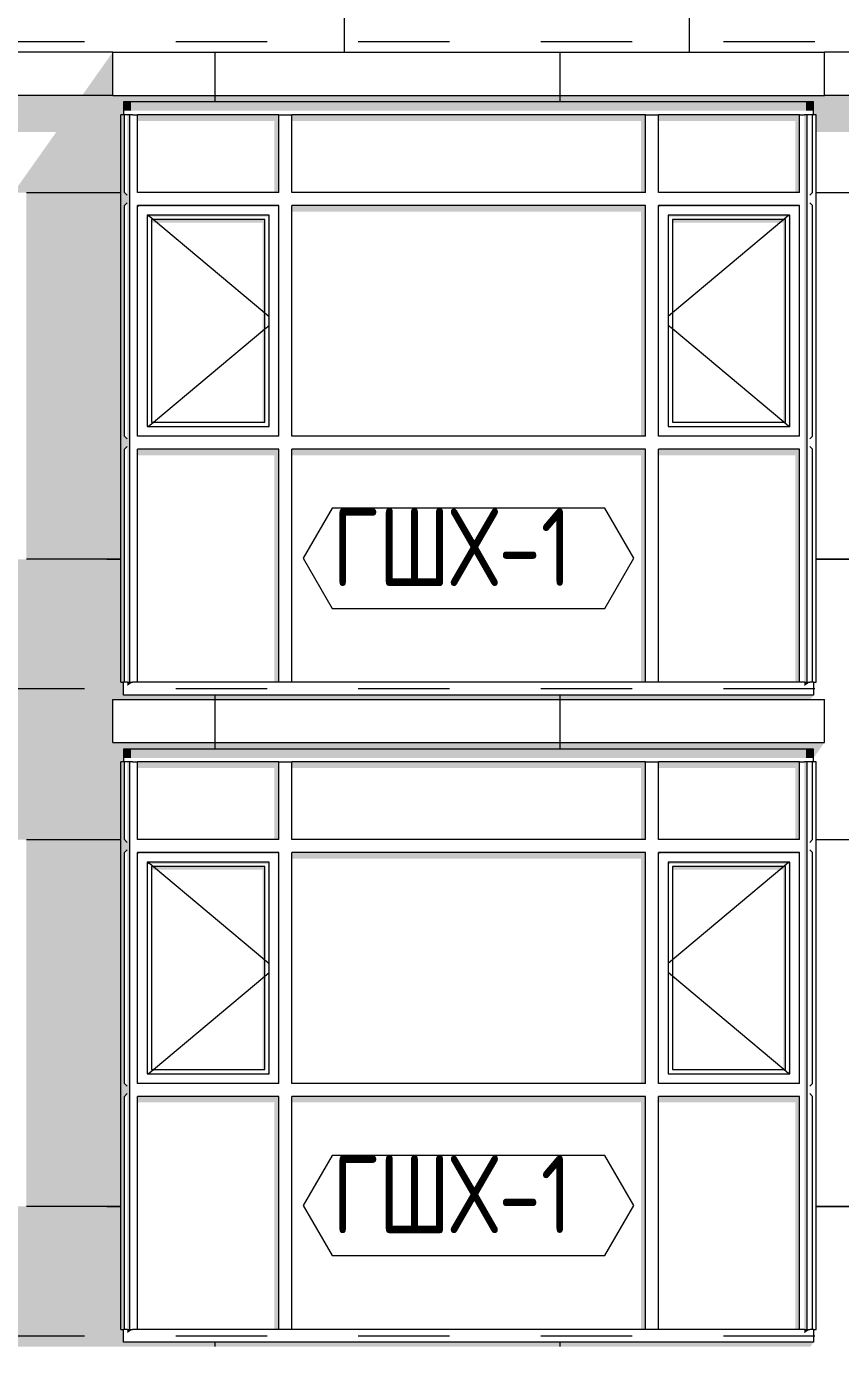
# Model space of a CAD drawing. Header units: millimetres. Extents: x 18162 to 7085488, y 72188 to 247925.
# Drawn here: x 4818840 to 4822615, y 121787 to 127907 of the extents above; entities that cross this region are included whole.
import ezdxf

# ---------------------------------------------------------------- set-up
doc = ezdxf.new("R2010")
doc.units = ezdxf.units.MM
doc.header["$MEASUREMENT"] = 0
doc.linetypes.add('Dashed', pattern=[423.333333, 211.666667, -211.666667])
doc.layers.add('Finish - Wall', color=7, linetype='Continuous')
doc.layers.add('Structural - Bearing', color=7, linetype='Continuous')
doc.styles.add('GENERATED_STYLE_3', font='', dxfattribs={"width": 0.8})
doc.styles.get('GENERATED_STYLE_3').set_extended_font_data('ISOCPEUR MON')

# ---------------------------------------------------------------- blocks, each defined once
blk = doc.blocks.new('*X1911', base_point=(4860813, 82836.7))
at = {"layer": 'Structural - Bearing', "color": 8, "linetype": 'Continuous', "lineweight": 13}
for p, q in [((4819713, 124586.7), (4819713, 124556.7)), ((4821313, 124586.7), (4821313, 124556.7)), ((4818839.5, 124136.7), (4819213, 124136.7)), ((4819213, 124136.7), (4819277.1, 124136.7)), ((4822501.9, 124136.7), (4822913, 124136.7)), ((4819213, 122436.7), (4818839.5, 122436.7)), ((4819277.1, 122436.7), (4819213, 122436.7)), ((4819213, 122436.7), (4819277.1, 122436.7)), ((4822913, 122436.7), (4822501.9, 122436.7)), ((4822501.9, 122436.7), (4822913, 122436.7)), ((4819713, 121806.7), (4819713, 121786.7)), ((4821313, 121806.7), (4821313, 121786.7))]:
    blk.add_line(p, q, dxfattribs=at)
blk = doc.blocks.new('*X1924', base_point=(4860813, 82836.7))
at = {"layer": 'Structural - Bearing', "color": 7, "linetype": 'Continuous', "lineweight": 9}
for p, q in [((4819713, 124786.7), (4819713, 124586.7)), ((4821313, 124786.7), (4821313, 124586.7))]:
    blk.add_line(p, q, dxfattribs=at)
blk = doc.blocks.new('*X1925', base_point=(4860813, 82836.7))
at = {"layer": 'Structural - Bearing', "color": 8, "linetype": 'Continuous', "lineweight": 13}
for p, q in [((4819713, 127586.7), (4819713, 127556.7)), ((4821313, 127586.7), (4821313, 127556.7)), ((4818839.5, 127136.7), (4819213, 127136.7)), ((4819213, 127136.7), (4819277.1, 127136.7)), ((4822501.9, 127136.7), (4822913, 127136.7)), ((4819213, 125436.7), (4818839.5, 125436.7)), ((4819277.1, 125436.7), (4819213, 125436.7)), ((4819213, 125436.7), (4819277.1, 125436.7)), ((4822913, 125436.7), (4822501.9, 125436.7)), ((4822501.9, 125436.7), (4822913, 125436.7)), ((4819713, 124806.7), (4819713, 124786.7)), ((4821313, 124806.7), (4821313, 124786.7))]:
    blk.add_line(p, q, dxfattribs=at)
blk = doc.blocks.new('*X1943', base_point=(4860813, 82836.7))
at = {"layer": 'Structural - Bearing', "color": 8, "linetype": 'Continuous', "lineweight": 13}
for p, q in [((4819713, 127786.7), (4819713, 127586.7)), ((4821313, 127786.7), (4821313, 127586.7))]:
    blk.add_line(p, q, dxfattribs=at)
blk = doc.blocks.new('*X1953', base_point=(4860813, 82836.7))
at = {"layer": 'Structural - Bearing', "color": 7, "linetype": 'Continuous', "lineweight": 9}
for p, q in [((4820313, 128436.7), (4820313, 127836.7)), ((4821913, 128436.7), (4821913, 127836.7)), ((4820313, 127836.7), (4820313, 127786.7)), ((4821913, 127836.7), (4821913, 127786.7))]:
    blk.add_line(p, q, dxfattribs=at)
blk = doc.blocks.new('Label_117_3', base_point=(4820889.5, 122206.7))
at = {"color": 13, "linetype": 'Continuous', "lineweight": 13, "flags": 128}
blk.add_lwpolyline([(4820123.1, 122440.9), (4820257.2, 122208.7), (4821521.8, 122208.7), (4821655.9, 122440.9), (4821521.8, 122673.2), (4820257.2, 122673.2)], close=True, dxfattribs=at)
at = {"color": 13, "lineweight": 13, "insert": (4820257.2, 122672.5), "char_height": 360, "attachment_point": 1, "style": 'GENERATED_STYLE_3'}
blk.add_mtext('\\A1;{\\pql;\\pt0,253000;\\fISOCPEUR MON|b0|i0|c0|p0;\\W0.800000;ГШХ-1\\fISOCPEUR MON|b0|i0|c0|p0;\\W0.800000;\\A1{\\H.66x;\\S^  ;}\\fISOCPEUR MON|b0|i0|c0|p0;\\W0.800000;\\fISOCPEUR MON|b0|i0|c0|p0;\\W0.800000;\\A1{\\H.66x;\\S^  ;}\\fISOCPEUR MON|b0|i0|c0|p0;\\W0.800000; \\fISOCPEUR MON|b0|i0|c0|p0;\\W0.800000;\\fISOCPEUR MON|b0|i0|c0|p0;\\W0.800000;\\fISOCPEUR MON|b0|i0|c0|p0;\\W0.800000;\\fISOCPEUR MON|b0|i0|c0|p0;\\W0.800000;\\fISOCPEUR MON|b0|i0|c0|p0;\\W0.800000;\\fISOCPEUR MON|b0|i0|c0|p0;\\W0.800000;\\fISOCPEUR MON|b0|i0|c0|p0;\\W0.800000;\\fISOCPEUR MON|b0|i0|c0|p0;\\W0.800000;\\fISOCPEUR MON|b0|i0|c0|p0;\\W0.800000;\\fISOCPEUR MON|b0|i0|c0|p0;\\W0.800000;\\fISOCPEUR MON|b0|i0|c0|p0;\\W0.800000;\\fISOCPEUR MON|b0|i0|c0|p0;\\W0.800000;\\fISOCPEUR MON|b0|i0|c0|p0;\\W0.800000;\\fISOCPEUR MON|b0|i0|c0|p0;\\W0.800000;\\fISOCPEUR MON|b0|i0|c0|p0;\\W0.800000;\\fISOCPEUR MON|b0|i0|c0|p0;\\W0.800000;\\fISOCPEUR MON|b0|i0|c0|p0;\\W0.800000;\\fISOCPEUR MON|b0|i0|c0|p0;\\W0.800000;\\fISOCPEUR MON|b0|i0|c0|p0;\\W0.800000;\\fISOCPEUR MON|b0|i0|c0|p0;\\W0.800000;\\fISOCPEUR MON|b0|i0|c0|p0;\\W0.800000;\\fISOCPEUR MON|b0|i0|c0|p0;\\W0.800000;\\fISOCPEUR MON|b0|i0|c0|p0;\\W0.800000;\\fISOCPEUR MON|b0|i0|c0|p0;\\W0.800000;\\fISOCPEUR MON|b0|i0|c0|p0;\\W0.800000;\\fISOCPEUR MON|b0|i0|c0|p0;\\W0.800000;\\fISOCPEUR MON|b0|i0|c0|p0;\\W0.800000;\\fISOCPEUR MON|b0|i0|c0|p0;\\W0.800000;\\fISOCPEUR MON|b0|i0|c0|p0;\\W0.800000;\\fISOCPEUR MON|b0|i0|c0|p0;\\W0.800000;\\fISOCPEUR MON|b0|i0|c0|p0;\\W0.800000;\\fISOCPEUR MON|b0|i0|c0|p0;\\W0.800000;\\fISOCPEUR MON|b0|i0|c0|p0;\\W0.800000;\\fISOCPEUR MON|b0|i0|c0|p0;\\W0.800000;\\fISOCPEUR MON|b0|i0|c0|p0;\\W0.800000;\\fISOCPEUR MON|b0|i0|c0|p0;\\W0.800000;\\fISOCPEUR MON|b0|i0|c0|p0;\\W0.800000;\\fISOCPEUR MON|b0|i0|c0|p0;\\W0.800000;\\fISOCPEUR MON|b0|i0|c0|p0;\\W0.800000;\\fISOCPEUR MON|b0|i0|c0|p0;\\W0.800000;\\fISOCPEUR MON|b0|i0|c0|p0;\\W0.800000;\\fISOCPEUR MON|b0|i0|c0|p0;\\W0.800000;\\fISOCPEUR MON|b0|i0|c0|p0;\\W0.800000;}', dxfattribs=at)
blk = doc.blocks.new('Label_120_3', base_point=(4820889.5, 125206.7))
at = {"color": 13, "linetype": 'Continuous', "lineweight": 13, "flags": 128}
blk.add_lwpolyline([(4820123.1, 125440.9), (4820257.2, 125208.7), (4821521.8, 125208.7), (4821655.9, 125440.9), (4821521.8, 125673.2), (4820257.2, 125673.2)], close=True, dxfattribs=at)
at = {"color": 13, "lineweight": 13, "insert": (4820257.2, 125672.5), "char_height": 360, "attachment_point": 1, "style": 'GENERATED_STYLE_3'}
blk.add_mtext('\\A1;{\\pql;\\pt0,253000;\\fISOCPEUR MON|b0|i0|c0|p0;\\W0.800000;ГШХ-1\\fISOCPEUR MON|b0|i0|c0|p0;\\W0.800000;\\A1{\\H.66x;\\S^  ;}\\fISOCPEUR MON|b0|i0|c0|p0;\\W0.800000;\\fISOCPEUR MON|b0|i0|c0|p0;\\W0.800000;\\A1{\\H.66x;\\S^  ;}\\fISOCPEUR MON|b0|i0|c0|p0;\\W0.800000; \\fISOCPEUR MON|b0|i0|c0|p0;\\W0.800000;\\fISOCPEUR MON|b0|i0|c0|p0;\\W0.800000;\\fISOCPEUR MON|b0|i0|c0|p0;\\W0.800000;\\fISOCPEUR MON|b0|i0|c0|p0;\\W0.800000;\\fISOCPEUR MON|b0|i0|c0|p0;\\W0.800000;\\fISOCPEUR MON|b0|i0|c0|p0;\\W0.800000;\\fISOCPEUR MON|b0|i0|c0|p0;\\W0.800000;\\fISOCPEUR MON|b0|i0|c0|p0;\\W0.800000;\\fISOCPEUR MON|b0|i0|c0|p0;\\W0.800000;\\fISOCPEUR MON|b0|i0|c0|p0;\\W0.800000;\\fISOCPEUR MON|b0|i0|c0|p0;\\W0.800000;\\fISOCPEUR MON|b0|i0|c0|p0;\\W0.800000;\\fISOCPEUR MON|b0|i0|c0|p0;\\W0.800000;\\fISOCPEUR MON|b0|i0|c0|p0;\\W0.800000;\\fISOCPEUR MON|b0|i0|c0|p0;\\W0.800000;\\fISOCPEUR MON|b0|i0|c0|p0;\\W0.800000;\\fISOCPEUR MON|b0|i0|c0|p0;\\W0.800000;\\fISOCPEUR MON|b0|i0|c0|p0;\\W0.800000;\\fISOCPEUR MON|b0|i0|c0|p0;\\W0.800000;\\fISOCPEUR MON|b0|i0|c0|p0;\\W0.800000;\\fISOCPEUR MON|b0|i0|c0|p0;\\W0.800000;\\fISOCPEUR MON|b0|i0|c0|p0;\\W0.800000;\\fISOCPEUR MON|b0|i0|c0|p0;\\W0.800000;\\fISOCPEUR MON|b0|i0|c0|p0;\\W0.800000;\\fISOCPEUR MON|b0|i0|c0|p0;\\W0.800000;\\fISOCPEUR MON|b0|i0|c0|p0;\\W0.800000;\\fISOCPEUR MON|b0|i0|c0|p0;\\W0.800000;\\fISOCPEUR MON|b0|i0|c0|p0;\\W0.800000;\\fISOCPEUR MON|b0|i0|c0|p0;\\W0.800000;\\fISOCPEUR MON|b0|i0|c0|p0;\\W0.800000;\\fISOCPEUR MON|b0|i0|c0|p0;\\W0.800000;\\fISOCPEUR MON|b0|i0|c0|p0;\\W0.800000;\\fISOCPEUR MON|b0|i0|c0|p0;\\W0.800000;\\fISOCPEUR MON|b0|i0|c0|p0;\\W0.800000;\\fISOCPEUR MON|b0|i0|c0|p0;\\W0.800000;\\fISOCPEUR MON|b0|i0|c0|p0;\\W0.800000;\\fISOCPEUR MON|b0|i0|c0|p0;\\W0.800000;\\fISOCPEUR MON|b0|i0|c0|p0;\\W0.800000;\\fISOCPEUR MON|b0|i0|c0|p0;\\W0.800000;\\fISOCPEUR MON|b0|i0|c0|p0;\\W0.800000;\\fISOCPEUR MON|b0|i0|c0|p0;\\W0.800000;\\fISOCPEUR MON|b0|i0|c0|p0;\\W0.800000;\\fISOCPEUR MON|b0|i0|c0|p0;\\W0.800000;}', dxfattribs=at)

msp = doc.modelspace()

# ---------------------------------------------------------------- hatches: boundary and pattern name
at = {"layer": 'Finish - Wall', "linetype": 'Continuous', "lineweight": 0}
for points in [[(4819289.5, 127556.7), (4819289.5, 127516), (4819324.5, 127516), (4819324.5, 127556.7)], [(4819324.5, 127556.7), (4819324.5, 127516), (4820039.5, 127516), (4820039.5, 127556.7)], [(4820039.5, 127516), (4821739.5, 127516), (4821739.5, 127556.7), (4820039.5, 127556.7)], [(4821739.5, 127516), (4822454.5, 127516), (4822454.5, 127556.7), (4821739.5, 127556.7)], [(4822454.5, 127556.7), (4822454.5, 127516), (4822489.5, 127516), (4822489.5, 127556.7)], [(4819277.1, 127496.7), (4819277.1, 127106.7), (4819319.5, 127106.7), (4819319.5, 127496.7), (4819307.1, 127496.7), (4819307.1, 127124.1), (4819294.5, 127136.7), (4819294.5, 127496.7)], [(4820009.5, 127496.7), (4819354.5, 127496.7), (4819354.5, 127468.4), (4819989.5, 127468.4), (4819989.5, 127136.7), (4820009.5, 127136.7)], [(4821709.5, 127496.7), (4820069.5, 127496.7), (4820069.5, 127468.4), (4821689.5, 127468.4), (4821689.5, 127136.7), (4821709.5, 127136.7)], [(4822424.5, 127496.7), (4821769.5, 127496.7), (4821769.5, 127468.4), (4822404.5, 127468.4), (4822404.5, 127136.7), (4822424.5, 127136.7)], [(4822447.1, 127106.7), (4822459.5, 127106.7), (4822459.5, 127496.7), (4822447.1, 127496.7)], [(4822484.5, 127489.6), (4822489.5, 127496.7), (4822484.5, 127496.7)], [(4822484.5, 127136.7), (4822471.9, 127124.1), (4822478.2, 127127.8)], [(4819361.6, 127069.6), (4819354.5, 127076.7), (4819354.5, 127069.6)], [(4820009.5, 127076.7), (4819354.5, 127076.7), (4819361.6, 127069.6), (4820002.4, 127069.6)], [(4820009.5, 127076.7), (4820002.4, 127069.6), (4820004.5, 127069.6), (4820004.5, 126011.7), (4820009.5, 126006.7)], [(4820069.5, 127048.4), (4821689.5, 127048.4), (4821689.5, 126006.7), (4821709.5, 126006.7), (4821709.5, 127076.7), (4820069.5, 127076.7)], [(4821776.6, 127069.6), (4821769.5, 127076.7), (4821769.5, 127069.6)], [(4822424.5, 127076.7), (4821769.5, 127076.7), (4821776.6, 127069.6), (4822417.4, 127069.6)], [(4822424.5, 127076.7), (4822417.4, 127069.6), (4822419.5, 127069.6), (4822419.5, 126011.7), (4822424.5, 126006.7)], [(4822447.1, 125976.7), (4822459.5, 125976.7), (4822459.5, 127106.7), (4822447.1, 127106.7)], [(4819399.5, 127031.7), (4819399.5, 127024.6), (4819406.6, 127024.6)], [(4819399.5, 127031.7), (4819406.6, 127024.6), (4819957.4, 127024.6), (4819964.5, 127031.7)], [(4819419.5, 126997.5), (4819934.5, 126997.5), (4819934.5, 126071.7), (4819944.5, 126071.7), (4819944.5, 127011.7), (4819419.5, 127011.7)], [(4819964.5, 127031.7), (4819957.4, 127024.6), (4819959.5, 127024.6), (4819959.5, 126056.7), (4819964.5, 126051.7)], [(4821814.5, 127031.7), (4821814.5, 127024.6), (4821821.6, 127024.6)], [(4821814.5, 127031.7), (4821821.6, 127024.6), (4822372.4, 127024.6), (4822379.5, 127031.7)], [(4822359.5, 127011.7), (4821834.5, 127011.7), (4821834.5, 126997.5), (4822349.5, 126997.5), (4822349.5, 126071.7), (4822359.5, 126071.7)], [(4822379.5, 127031.7), (4822372.4, 127024.6), (4822374.5, 127024.6), (4822374.5, 126056.7), (4822379.5, 126051.7)], [(4819959.5, 126051.7), (4819964.5, 126051.7), (4819959.5, 126056.7)], [(4820004.5, 126006.7), (4820009.5, 126006.7), (4820004.5, 126011.7)], [(4822374.5, 126051.7), (4822379.5, 126051.7), (4822374.5, 126056.7)], [(4822419.5, 126006.7), (4822424.5, 126006.7), (4822419.5, 126011.7)], [(4819277.1, 124866.7), (4819294.5, 124866.7), (4819294.5, 125946.7), (4819307.1, 125959.3), (4819307.1, 124866.7), (4819319.5, 124866.7), (4819319.5, 125976.7), (4819277.1, 125976.7)], [(4822447.1, 124866.7), (4822459.5, 124866.7), (4822459.5, 125976.7), (4822447.1, 125976.7)], [(4822471.9, 125994.1), (4822478.2, 125997.8), (4822484.5, 126006.7)], [(4819354.5, 125918.4), (4819989.5, 125918.4), (4819989.5, 124866.7), (4820009.5, 124866.7), (4820009.5, 125946.7), (4819354.5, 125946.7)], [(4820069.5, 125918.4), (4821689.5, 125918.4), (4821689.5, 124866.7), (4821709.5, 124866.7), (4821709.5, 125946.7), (4820069.5, 125946.7)], [(4821769.5, 125946.7), (4821769.5, 125918.4), (4822404.5, 125918.4), (4822404.5, 124866.7), (4822424.5, 124866.7), (4822424.5, 125946.7)], [(4819307.1, 124849.1), (4819324.5, 124861.4), (4819324.5, 124866.7), (4819307.1, 124866.7)], [(4819324.5, 124866.7), (4819324.5, 124861.4), (4819331.9, 124866.7)], [(4822447.1, 124849.1), (4822454.5, 124854.4), (4822454.5, 124866.7), (4822447.1, 124866.7)], [(4822471.9, 124866.7), (4822454.5, 124866.7), (4822454.5, 124854.4)], [(4819289.5, 124556.7), (4819289.5, 124516), (4819324.5, 124516), (4819324.5, 124556.7)], [(4819324.5, 124556.7), (4819324.5, 124516), (4820039.5, 124516), (4820039.5, 124556.7)], [(4820039.5, 124556.7), (4820039.5, 124516), (4821739.5, 124516), (4821739.5, 124556.7)], [(4822454.5, 124556.7), (4821739.5, 124556.7), (4821739.5, 124516), (4822454.5, 124516)], [(4822454.5, 124556.7), (4822454.5, 124516), (4822489.5, 124516), (4822489.5, 124556.7)], [(4819277.1, 124106.7), (4819319.5, 124106.7), (4819319.5, 124496.7), (4819307.1, 124496.7), (4819307.1, 124124.1), (4819294.5, 124136.7), (4819294.5, 124496.7), (4819277.1, 124496.7)], [(4819354.5, 124468.4), (4819989.5, 124468.4), (4819989.5, 124136.7), (4820009.5, 124136.7), (4820009.5, 124496.7), (4819354.5, 124496.7)], [(4821709.5, 124496.7), (4820069.5, 124496.7), (4820069.5, 124468.4), (4821689.5, 124468.4), (4821689.5, 124136.7), (4821709.5, 124136.7)], [(4821769.5, 124468.4), (4822404.5, 124468.4), (4822404.5, 124136.7), (4822424.5, 124136.7), (4822424.5, 124496.7), (4821769.5, 124496.7)], [(4822447.1, 124106.7), (4822459.5, 124106.7), (4822459.5, 124496.7), (4822447.1, 124496.7)], [(4822484.5, 124489.6), (4822489.5, 124496.7), (4822484.5, 124496.7)], [(4822471.9, 124124.1), (4822478.2, 124127.8), (4822484.5, 124136.7)], [(4819361.6, 124069.6), (4819354.5, 124076.7), (4819354.5, 124069.6)], [(4819354.5, 124076.7), (4819361.6, 124069.6), (4820002.4, 124069.6), (4820009.5, 124076.7)], [(4820009.5, 124076.7), (4820002.4, 124069.6), (4820004.5, 124069.6), (4820004.5, 123011.7), (4820009.5, 123006.7)], [(4820069.5, 124048.4), (4821689.5, 124048.4), (4821689.5, 123006.7), (4821709.5, 123006.7), (4821709.5, 124076.7), (4820069.5, 124076.7)], [(4821776.6, 124069.6), (4821769.5, 124076.7), (4821769.5, 124069.6)], [(4821769.5, 124076.7), (4821776.6, 124069.6), (4822417.4, 124069.6), (4822424.5, 124076.7)], [(4822417.4, 124069.6), (4822419.5, 124069.6), (4822419.5, 123011.7), (4822424.5, 123006.7), (4822424.5, 124076.7)], [(4822447.1, 122976.7), (4822459.5, 122976.7), (4822459.5, 124106.7), (4822447.1, 124106.7)], [(4819399.5, 124031.7), (4819399.5, 124024.6), (4819406.6, 124024.6)], [(4819399.5, 124031.7), (4819406.6, 124024.6), (4819957.4, 124024.6), (4819964.5, 124031.7)], [(4819419.5, 123997.5), (4819934.5, 123997.5), (4819934.5, 123071.7), (4819944.5, 123071.7), (4819944.5, 124011.7), (4819419.5, 124011.7)], [(4819964.5, 124031.7), (4819957.4, 124024.6), (4819959.5, 124024.6), (4819959.5, 123056.7), (4819964.5, 123051.7)], [(4821814.5, 124031.7), (4821814.5, 124024.6), (4821821.6, 124024.6)], [(4821814.5, 124031.7), (4821821.6, 124024.6), (4822372.4, 124024.6), (4822379.5, 124031.7)], [(4822359.5, 124011.7), (4821834.5, 124011.7), (4821834.5, 123997.5), (4822349.5, 123997.5), (4822349.5, 123071.7), (4822359.5, 123071.7)], [(4822379.5, 124031.7), (4822372.4, 124024.6), (4822374.5, 124024.6), (4822374.5, 123056.7), (4822379.5, 123051.7)], [(4819959.5, 123051.7), (4819964.5, 123051.7), (4819959.5, 123056.7)], [(4822374.5, 123051.7), (4822379.5, 123051.7), (4822374.5, 123056.7)], [(4819277.1, 122976.7), (4819277.1, 121866.7), (4819294.5, 121866.7), (4819294.5, 122946.7), (4819307.1, 122959.3), (4819307.1, 121866.7), (4819319.5, 121866.7), (4819319.5, 122976.7)], [(4820004.5, 123006.7), (4820009.5, 123006.7), (4820004.5, 123011.7)], [(4822419.5, 123006.7), (4822424.5, 123006.7), (4822419.5, 123011.7)], [(4822447.1, 121866.7), (4822459.5, 121866.7), (4822459.5, 122976.7), (4822447.1, 122976.7)], [(4822471.9, 122994.1), (4822478.2, 122997.8), (4822484.5, 123006.7)], [(4819354.5, 122946.7), (4819354.5, 122918.4), (4819989.5, 122918.4), (4819989.5, 121866.7), (4820009.5, 121866.7), (4820009.5, 122946.7)], [(4820069.5, 122946.7), (4820069.5, 122918.4), (4821689.5, 122918.4), (4821689.5, 121866.7), (4821709.5, 121866.7), (4821709.5, 122946.7)], [(4821769.5, 122946.7), (4821769.5, 122918.4), (4822404.5, 122918.4), (4822404.5, 121866.7), (4822424.5, 121866.7), (4822424.5, 122946.7)], [(4819307.1, 121849.1), (4819324.5, 121861.4), (4819324.5, 121866.7), (4819307.1, 121866.7)], [(4819324.5, 121866.7), (4819324.5, 121861.4), (4819331.9, 121866.7)], [(4822447.1, 121849.1), (4822454.5, 121854.4), (4822454.5, 121866.7), (4822447.1, 121866.7)], [(4822471.9, 121866.7), (4822454.5, 121866.7), (4822454.5, 121854.4)]]:
    msp.add_hatch(color=49, dxfattribs=at).paths.add_polyline_path(points)
h = msp.add_hatch(color=49, dxfattribs=at)
h.paths.add_polyline_path([(4819277.1, 127106.7), (4819277.1, 125976.7), (4819319.5, 125976.7), (4819319.5, 127106.7)])
h.paths.add_polyline_path([(4819307.1, 125994.1), (4819294.5, 126006.7), (4819294.5, 127076.7), (4819307.1, 127089.3)], flags=0)
h = msp.add_hatch(color=49, dxfattribs=at)
h.paths.add_polyline_path([(4819277.1, 124106.7), (4819277.1, 122976.7), (4819319.5, 122976.7), (4819319.5, 124106.7)])
h.paths.add_polyline_path([(4819294.5, 123006.7), (4819294.5, 124076.7), (4819307.1, 124089.3), (4819307.1, 122994.1)], flags=0)
at = {"layer": 'Structural - Bearing', "linetype": 'Continuous', "lineweight": 0}
for points in [[(4819098.1, 127586.7), (4819239.5, 127586.7), (4819239.5, 127786.7)], [(4812444.5, 127586.7), (4809589.5, 127586.7), (4809589.5, 124736.7), (4809839.5, 124736.7), (4809839.5, 124786.7), (4813075.4, 124786.7), (4813089.5, 124806.7), (4809889.5, 124806.7), (4809889.5, 124866.7), (4809877.1, 124866.7), (4809877.1, 127496.7), (4809889.5, 127496.7), (4809889.5, 127556.7), (4813089.5, 127556.7), (4813089.5, 127496.7), (4813101.9, 127496.7), (4813101.9, 127417.4), (4818978.4, 127417.4), (4818779.9, 127136.7), (4818839.5, 127136.7), (4818839.5, 125436.7), (4817994.5, 125436.7), (4817994.5, 125298.2), (4818007.1, 125285.6), (4818007.1, 125256), (4817994.5, 125238.2), (4817994.5, 124736.7), (4819239.5, 124736.7), (4819239.5, 124786.7), (4822475.4, 124786.7), (4822489.5, 124806.7), (4819289.5, 124806.7), (4819289.5, 124866.7), (4819277.1, 124866.7), (4819277.1, 127496.7), (4819289.5, 127496.7), (4819289.5, 127556.7), (4822489.5, 127556.7), (4822489.5, 127496.7), (4822501.9, 127496.7), (4822501.9, 127417.4), (4823519.5, 127417.4), (4823519.5, 125608.4), (4823539.5, 125608.4), (4823539.5, 127586.7), (4822342.7, 127586.7), (4815714.5, 127586.7)], [(4817994.5, 124168.2), (4818007.1, 124155.6), (4818007.1, 124136.7), (4818839.5, 124136.7), (4818839.5, 122436.7), (4817994.5, 122436.7), (4817994.5, 122298.2), (4818007.1, 122285.6), (4818007.1, 122256), (4817994.5, 122238.2), (4817994.5, 121786.7), (4822475.4, 121786.7), (4822489.5, 121806.7), (4819289.5, 121806.7), (4819289.5, 121866.7), (4819277.1, 121866.7), (4819277.1, 124496.7), (4819289.5, 124496.7), (4819289.5, 124556.7), (4822489.5, 124556.7), (4822489.5, 124516), (4822539.5, 124586.7), (4819239.5, 124586.7), (4819239.5, 124736.7), (4817994.5, 124736.7)]]:
    msp.add_hatch(color=49, dxfattribs=at).paths.add_polyline_path(points)

# ---------------------------------------------------------------- linework, layer by layer
at = {"color": 8, "linetype": 'Dashed', "lineweight": 13, "ltscale": 2}
for p, q in [((4805138.5, 127836.7), (4846132, 127836.7)), ((4805138.5, 124836.7), (4846132, 124836.7)), ((4805138.5, 121836.7), (4846132, 121836.7))]:
    msp.add_line(p, q, dxfattribs=at)
at = {"layer": 'Finish - Wall', "color": 7, "linetype": 'Continuous', "lineweight": 9}
for p, q in [((4819289.5, 127556.7), (4819289.5, 127496.7)), ((4819324.5, 127556.7), (4819289.5, 127556.7)), ((4820039.5, 127556.7), (4819324.5, 127556.7)), ((4821739.5, 127556.7), (4820039.5, 127556.7)), ((4822454.5, 127556.7), (4821739.5, 127556.7)), ((4822489.5, 127556.7), (4822454.5, 127556.7)), ((4822489.5, 127496.7), (4822489.5, 127556.7)), ((4819289.5, 127496.7), (4819277.1, 127496.7)), ((4819277.1, 127106.7), (4819277.1, 127496.7)), ((4819294.5, 127496.7), (4819289.5, 127496.7)), ((4819307.1, 127496.7), (4819294.5, 127496.7)), ((4819294.5, 127136.7), (4819294.5, 127496.7)), ((4819319.5, 127496.7), (4819307.1, 127496.7)), ((4819331.9, 127496.7), (4819319.5, 127496.7)), ((4819319.5, 127106.7), (4819319.5, 127496.7)), ((4819331.9, 127496.7), (4819354.5, 127496.7)), ((4820009.5, 127496.7), (4819354.5, 127496.7)), ((4819354.5, 127136.7), (4819354.5, 127496.7)), ((4820009.5, 127496.7), (4820069.5, 127496.7)), ((4820009.5, 127136.7), (4820009.5, 127496.7)), ((4821709.5, 127496.7), (4820069.5, 127496.7)), ((4820069.5, 127136.7), (4820069.5, 127496.7)), ((4821709.5, 127496.7), (4821769.5, 127496.7)), ((4821709.5, 127136.7), (4821709.5, 127496.7)), ((4822424.5, 127496.7), (4821769.5, 127496.7)), ((4821769.5, 127136.7), (4821769.5, 127496.7)), ((4822424.5, 127496.7), (4822447.1, 127496.7)), ((4822424.5, 127136.7), (4822424.5, 127496.7)), ((4822459.5, 127496.7), (4822447.1, 127496.7)), ((4822471.9, 127496.7), (4822459.5, 127496.7)), ((4822459.5, 127106.7), (4822459.5, 127496.7)), ((4822484.5, 127496.7), (4822471.9, 127496.7)), ((4822489.5, 127496.7), (4822484.5, 127496.7)), ((4822484.5, 127136.7), (4822484.5, 127496.7)), ((4822501.9, 127496.7), (4822489.5, 127496.7)), ((4822501.9, 127106.7), (4822501.9, 127496.7)), ((4819307.1, 127124.1), (4819294.5, 127136.7)), ((4820009.5, 127136.7), (4819354.5, 127136.7)), ((4821709.5, 127136.7), (4820069.5, 127136.7)), ((4822424.5, 127136.7), (4821769.5, 127136.7)), ((4822484.5, 127136.7), (4822471.9, 127124.1)), ((4819277.1, 125976.7), (4819277.1, 127106.7)), ((4819294.5, 127076.7), (4819307.1, 127089.3)), ((4819294.5, 126006.7), (4819294.5, 127076.7)), ((4819319.5, 125976.7), (4819319.5, 127106.7)), ((4819354.5, 126006.7), (4819354.5, 127076.7)), ((4820009.5, 127076.7), (4819354.5, 127076.7)), ((4820009.5, 126006.7), (4820009.5, 127076.7)), ((4820069.5, 126006.7), (4820069.5, 127076.7)), ((4821709.5, 127076.7), (4820069.5, 127076.7)), ((4821709.5, 126006.7), (4821709.5, 127076.7)), ((4821769.5, 126006.7), (4821769.5, 127076.7)), ((4822424.5, 127076.7), (4821769.5, 127076.7)), ((4822424.5, 126006.7), (4822424.5, 127076.7)), ((4822459.5, 125976.7), (4822459.5, 127106.7)), ((4822471.9, 127089.3), (4822484.5, 127076.7)), ((4822484.5, 126006.7), (4822484.5, 127076.7)), ((4822501.9, 125976.7), (4822501.9, 127106.7)), ((4819399.5, 127031.7), (4819399.5, 126051.7)), ((4819964.5, 127031.7), (4819399.5, 127031.7)), ((4819404.4, 127031.7), (4819428.3, 127011.7)), ((4819944.5, 127011.7), (4819419.5, 127011.7)), ((4819419.5, 127011.7), (4819419.5, 126071.7)), ((4819428.3, 127011.7), (4819944.5, 126579.4)), ((4819944.5, 126071.7), (4819944.5, 127011.7)), ((4819964.5, 126051.7), (4819964.5, 127031.7)), ((4821814.5, 127031.7), (4821814.5, 126051.7)), ((4822379.5, 127031.7), (4821814.5, 127031.7)), ((4822359.5, 127011.7), (4821834.5, 127011.7)), ((4822350.8, 127011.7), (4821834.5, 126579.4)), ((4821834.5, 127011.7), (4821834.5, 126071.7)), ((4822374.7, 127031.7), (4822350.8, 127011.7)), ((4822359.5, 126071.7), (4822359.5, 127011.7)), ((4822379.5, 126051.7), (4822379.5, 127031.7)), ((4819944.5, 126579.4), (4819964.5, 126562.6)), ((4821834.5, 126579.4), (4821814.5, 126562.6)), ((4819428.3, 126071.7), (4819944.5, 126504)), ((4819944.5, 126504), (4819964.5, 126520.7)), ((4821834.5, 126504), (4821814.5, 126520.7)), ((4822350.8, 126071.7), (4821834.5, 126504)), ((4819399.5, 126051.7), (4819964.5, 126051.7)), ((4819404.4, 126051.7), (4819428.3, 126071.7)), ((4819419.5, 126071.7), (4819944.5, 126071.7)), ((4821814.5, 126051.7), (4822379.5, 126051.7)), ((4821834.5, 126071.7), (4822359.5, 126071.7)), ((4822374.7, 126051.7), (4822350.8, 126071.7)), ((4819277.1, 124866.7), (4819277.1, 125976.7)), ((4819307.1, 125994.1), (4819294.5, 126006.7)), ((4819294.5, 125946.7), (4819307.1, 125959.3)), ((4819319.5, 124866.7), (4819319.5, 125976.7)), ((4820009.5, 126006.7), (4819354.5, 126006.7)), ((4821709.5, 126006.7), (4820069.5, 126006.7)), ((4822424.5, 126006.7), (4821769.5, 126006.7)), ((4822459.5, 124866.7), (4822459.5, 125976.7)), ((4822484.5, 126006.7), (4822471.9, 125994.1)), ((4822471.9, 125959.3), (4822484.5, 125946.7)), ((4822501.9, 124866.7), (4822501.9, 125976.7)), ((4819294.5, 124866.7), (4819294.5, 125946.7)), ((4819354.5, 124866.7), (4819354.5, 125946.7)), ((4820009.5, 125946.7), (4819354.5, 125946.7)), ((4820009.5, 124866.7), (4820009.5, 125946.7)), ((4820069.5, 124866.7), (4820069.5, 125946.7)), ((4821709.5, 125946.7), (4820069.5, 125946.7)), ((4821709.5, 124866.7), (4821709.5, 125946.7)), ((4821769.5, 124866.7), (4821769.5, 125946.7)), ((4822424.5, 125946.7), (4821769.5, 125946.7)), ((4822424.5, 124866.7), (4822424.5, 125946.7)), ((4822484.5, 124866.7), (4822484.5, 125946.7)), ((4819277.1, 124866.7), (4819289.5, 124866.7)), ((4819289.5, 124806.7), (4819289.5, 124866.7)), ((4819294.5, 124866.7), (4819289.5, 124866.7)), ((4819307.1, 124866.7), (4819294.5, 124866.7)), ((4819307.1, 124866.7), (4819319.5, 124866.7)), ((4819319.5, 124866.7), (4819331.9, 124866.7)), ((4819354.5, 124866.7), (4819331.9, 124866.7)), ((4820009.5, 124866.7), (4819354.5, 124866.7)), ((4820069.5, 124866.7), (4820009.5, 124866.7)), ((4821709.5, 124866.7), (4820069.5, 124866.7)), ((4821769.5, 124866.7), (4821709.5, 124866.7)), ((4822424.5, 124866.7), (4821769.5, 124866.7)), ((4822447.1, 124866.7), (4822424.5, 124866.7)), ((4822447.1, 124866.7), (4822459.5, 124866.7)), ((4822459.5, 124866.7), (4822471.9, 124866.7)), ((4822484.5, 124866.7), (4822471.9, 124866.7)), ((4822489.5, 124866.7), (4822484.5, 124866.7)), ((4822489.5, 124866.7), (4822489.5, 124806.7)), ((4822489.5, 124866.7), (4822501.9, 124866.7)), ((4819324.5, 124806.7), (4819289.5, 124806.7)), ((4820039.5, 124806.7), (4819324.5, 124806.7)), ((4821739.5, 124806.7), (4820039.5, 124806.7)), ((4822454.5, 124806.7), (4821739.5, 124806.7)), ((4822489.5, 124806.7), (4822454.5, 124806.7)), ((4819289.5, 124556.7), (4819289.5, 124496.7)), ((4819324.5, 124556.7), (4819289.5, 124556.7)), ((4820039.5, 124556.7), (4819324.5, 124556.7)), ((4821739.5, 124556.7), (4820039.5, 124556.7)), ((4822454.5, 124556.7), (4821739.5, 124556.7)), ((4822489.5, 124556.7), (4822454.5, 124556.7)), ((4822489.5, 124496.7), (4822489.5, 124556.7)), ((4819289.5, 124496.7), (4819277.1, 124496.7)), ((4819277.1, 124106.7), (4819277.1, 124496.7)), ((4819294.5, 124496.7), (4819289.5, 124496.7)), ((4819307.1, 124496.7), (4819294.5, 124496.7)), ((4819294.5, 124136.7), (4819294.5, 124496.7)), ((4819319.5, 124496.7), (4819307.1, 124496.7)), ((4819331.9, 124496.7), (4819319.5, 124496.7)), ((4819319.5, 124106.7), (4819319.5, 124496.7)), ((4819331.9, 124496.7), (4819354.5, 124496.7)), ((4820009.5, 124496.7), (4819354.5, 124496.7)), ((4819354.5, 124136.7), (4819354.5, 124496.7)), ((4820009.5, 124496.7), (4820069.5, 124496.7)), ((4820009.5, 124136.7), (4820009.5, 124496.7)), ((4821709.5, 124496.7), (4820069.5, 124496.7)), ((4820069.5, 124136.7), (4820069.5, 124496.7)), ((4821709.5, 124496.7), (4821769.5, 124496.7)), ((4821709.5, 124136.7), (4821709.5, 124496.7)), ((4822424.5, 124496.7), (4821769.5, 124496.7)), ((4821769.5, 124136.7), (4821769.5, 124496.7)), ((4822424.5, 124496.7), (4822447.1, 124496.7)), ((4822424.5, 124136.7), (4822424.5, 124496.7)), ((4822459.5, 124496.7), (4822447.1, 124496.7)), ((4822471.9, 124496.7), (4822459.5, 124496.7)), ((4822459.5, 124106.7), (4822459.5, 124496.7)), ((4822484.5, 124496.7), (4822471.9, 124496.7)), ((4822489.5, 124496.7), (4822484.5, 124496.7)), ((4822484.5, 124136.7), (4822484.5, 124496.7)), ((4822501.9, 124496.7), (4822489.5, 124496.7)), ((4822501.9, 124106.7), (4822501.9, 124496.7)), ((4819307.1, 124124.1), (4819294.5, 124136.7)), ((4820009.5, 124136.7), (4819354.5, 124136.7)), ((4821709.5, 124136.7), (4820069.5, 124136.7)), ((4822424.5, 124136.7), (4821769.5, 124136.7)), ((4822484.5, 124136.7), (4822471.9, 124124.1)), ((4819277.1, 122976.7), (4819277.1, 124106.7)), ((4819294.5, 124076.7), (4819307.1, 124089.3)), ((4819294.5, 123006.7), (4819294.5, 124076.7)), ((4819319.5, 122976.7), (4819319.5, 124106.7)), ((4819354.5, 123006.7), (4819354.5, 124076.7)), ((4820009.5, 124076.7), (4819354.5, 124076.7)), ((4820009.5, 123006.7), (4820009.5, 124076.7)), ((4820069.5, 123006.7), (4820069.5, 124076.7)), ((4821709.5, 124076.7), (4820069.5, 124076.7)), ((4821709.5, 123006.7), (4821709.5, 124076.7)), ((4821769.5, 123006.7), (4821769.5, 124076.7)), ((4822424.5, 124076.7), (4821769.5, 124076.7)), ((4822424.5, 123006.7), (4822424.5, 124076.7)), ((4822459.5, 122976.7), (4822459.5, 124106.7)), ((4822471.9, 124089.3), (4822484.5, 124076.7)), ((4822484.5, 123006.7), (4822484.5, 124076.7)), ((4822501.9, 122976.7), (4822501.9, 124106.7)), ((4819399.5, 124031.7), (4819399.5, 123051.7)), ((4819964.5, 124031.7), (4819399.5, 124031.7)), ((4819404.4, 124031.7), (4819428.3, 124011.7)), ((4819944.5, 124011.7), (4819419.5, 124011.7)), ((4819419.5, 124011.7), (4819419.5, 123071.7)), ((4819428.3, 124011.7), (4819944.5, 123579.4)), ((4819944.5, 123071.7), (4819944.5, 124011.7)), ((4819964.5, 123051.7), (4819964.5, 124031.7)), ((4821814.5, 124031.7), (4821814.5, 123051.7)), ((4822379.5, 124031.7), (4821814.5, 124031.7)), ((4822359.5, 124011.7), (4821834.5, 124011.7)), ((4822350.8, 124011.7), (4821834.5, 123579.4)), ((4821834.5, 124011.7), (4821834.5, 123071.7)), ((4822374.7, 124031.7), (4822350.8, 124011.7)), ((4822359.5, 123071.7), (4822359.5, 124011.7)), ((4822379.5, 123051.7), (4822379.5, 124031.7)), ((4819944.5, 123579.4), (4819964.5, 123562.6)), ((4821834.5, 123579.4), (4821814.5, 123562.6)), ((4819428.3, 123071.7), (4819944.5, 123504)), ((4819944.5, 123504), (4819964.5, 123520.7)), ((4821834.5, 123504), (4821814.5, 123520.7)), ((4822350.8, 123071.7), (4821834.5, 123504)), ((4819399.5, 123051.7), (4819964.5, 123051.7)), ((4819404.4, 123051.7), (4819428.3, 123071.7)), ((4819419.5, 123071.7), (4819944.5, 123071.7)), ((4821814.5, 123051.7), (4822379.5, 123051.7)), ((4821834.5, 123071.7), (4822359.5, 123071.7)), ((4822374.7, 123051.7), (4822350.8, 123071.7)), ((4819277.1, 121866.7), (4819277.1, 122976.7)), ((4819307.1, 122994.1), (4819294.5, 123006.7)), ((4819294.5, 122946.7), (4819307.1, 122959.3)), ((4819319.5, 121866.7), (4819319.5, 122976.7)), ((4820009.5, 123006.7), (4819354.5, 123006.7)), ((4821709.5, 123006.7), (4820069.5, 123006.7)), ((4822424.5, 123006.7), (4821769.5, 123006.7)), ((4822459.5, 121866.7), (4822459.5, 122976.7)), ((4822484.5, 123006.7), (4822471.9, 122994.1)), ((4822471.9, 122959.3), (4822484.5, 122946.7)), ((4822501.9, 121866.7), (4822501.9, 122976.7)), ((4819294.5, 121866.7), (4819294.5, 122946.7)), ((4819354.5, 121866.7), (4819354.5, 122946.7)), ((4820009.5, 122946.7), (4819354.5, 122946.7)), ((4820009.5, 121866.7), (4820009.5, 122946.7)), ((4820069.5, 121866.7), (4820069.5, 122946.7)), ((4821709.5, 122946.7), (4820069.5, 122946.7)), ((4821709.5, 121866.7), (4821709.5, 122946.7)), ((4821769.5, 121866.7), (4821769.5, 122946.7)), ((4822424.5, 122946.7), (4821769.5, 122946.7)), ((4822424.5, 121866.7), (4822424.5, 122946.7)), ((4822484.5, 121866.7), (4822484.5, 122946.7)), ((4819277.1, 121866.7), (4819289.5, 121866.7)), ((4819289.5, 121806.7), (4819289.5, 121866.7)), ((4819294.5, 121866.7), (4819289.5, 121866.7)), ((4819307.1, 121866.7), (4819294.5, 121866.7)), ((4819307.1, 121866.7), (4819319.5, 121866.7)), ((4819319.5, 121866.7), (4819331.9, 121866.7)), ((4819354.5, 121866.7), (4819331.9, 121866.7)), ((4820009.5, 121866.7), (4819354.5, 121866.7)), ((4820069.5, 121866.7), (4820009.5, 121866.7)), ((4821709.5, 121866.7), (4820069.5, 121866.7)), ((4821769.5, 121866.7), (4821709.5, 121866.7)), ((4822424.5, 121866.7), (4821769.5, 121866.7)), ((4822447.1, 121866.7), (4822424.5, 121866.7)), ((4822447.1, 121866.7), (4822459.5, 121866.7)), ((4822459.5, 121866.7), (4822471.9, 121866.7)), ((4822484.5, 121866.7), (4822471.9, 121866.7)), ((4822489.5, 121866.7), (4822484.5, 121866.7)), ((4822489.5, 121866.7), (4822489.5, 121806.7)), ((4822489.5, 121866.7), (4822501.9, 121866.7)), ((4819324.5, 121806.7), (4819289.5, 121806.7)), ((4820039.5, 121806.7), (4819324.5, 121806.7)), ((4821739.5, 121806.7), (4820039.5, 121806.7)), ((4822454.5, 121806.7), (4821739.5, 121806.7)), ((4822489.5, 121806.7), (4822454.5, 121806.7))]:
    msp.add_line(p, q, dxfattribs=at)
at = {"layer": 'Structural - Bearing', "color": 7, "linetype": 'Continuous', "lineweight": 13}
for p, q in [((4819239.5, 127786.7), (4813139.5, 127786.7)), ((4819239.5, 127586.7), (4819239.5, 127786.7)), ((4819239.5, 127786.7), (4822539.5, 127786.7)), ((4822539.5, 127586.7), (4822539.5, 127786.7)), ((4825139.9, 127786.7), (4822539.5, 127786.7)), ((4819239.5, 127586.7), (4813139.5, 127586.7)), ((4819239.5, 127586.7), (4822539.5, 127586.7)), ((4825139.9, 127586.7), (4822539.5, 127586.7)), ((4819239.5, 124586.7), (4819239.5, 124786.7)), ((4819239.5, 124786.7), (4822539.5, 124786.7)), ((4822539.5, 124586.7), (4822539.5, 124786.7)), ((4819239.5, 124586.7), (4822539.5, 124586.7))]:
    msp.add_line(p, q, dxfattribs=at)

# ---------------------------------------------------------------- block references
at = {"color": 12, "linetype": 'Continuous', "lineweight": 13}
for name, p in [('Label_120_3', (4820889.5, 125206.7)), ('Label_117_3', (4820889.5, 122206.7))]:
    msp.add_blockref(name, p, dxfattribs=at)
at = {"layer": 'Structural - Bearing', "lineweight": 0}
for name in ['*X1953', '*X1943', '*X1925', '*X1911', '*X1924']:
    msp.add_blockref(name, (4860813, 82836.7), dxfattribs=at)

doc.saveas('drawing.dxf')
